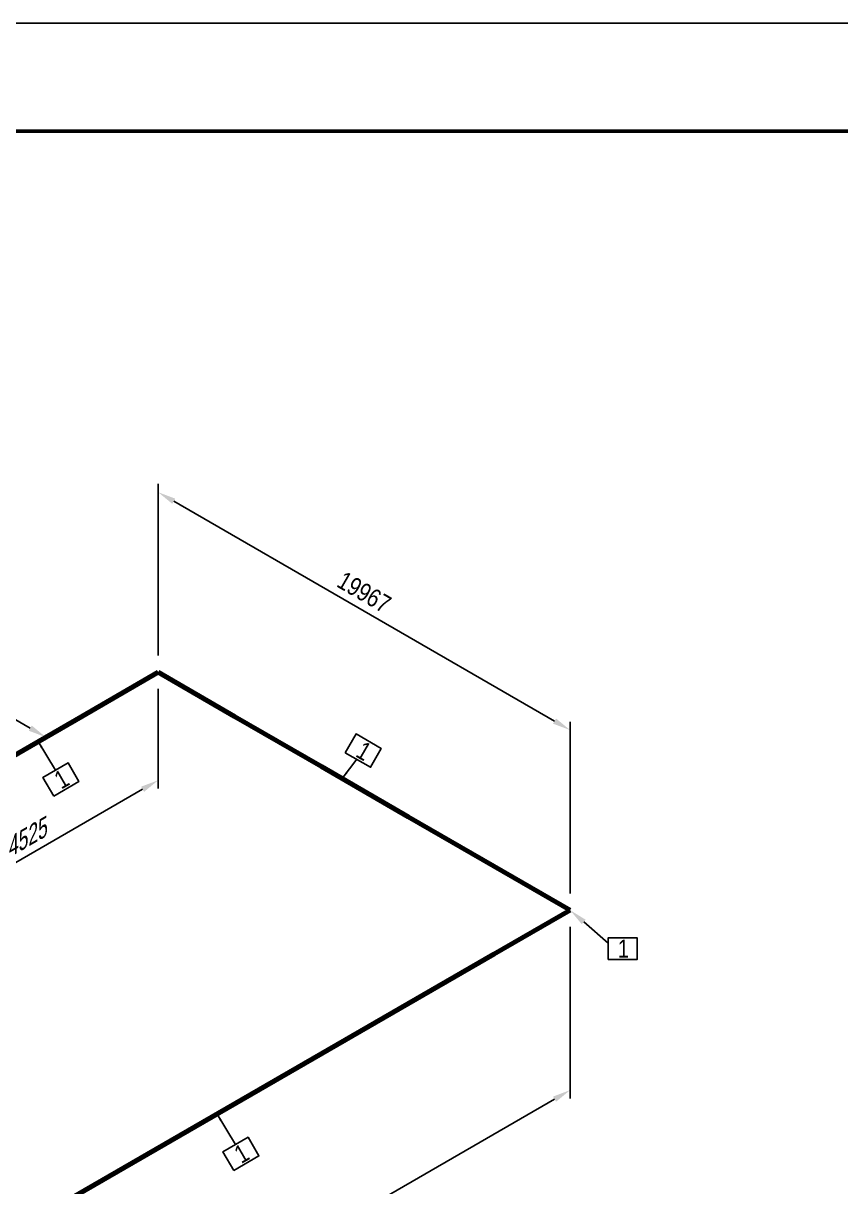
# Model space of a CAD drawing. Header units: millimetres. Extents: x 0 to 594, y 0 to 420.
# Drawn here: x 241.8 to 355.3, y 258.4 to 420 of the extents above; entities that cross this region are included whole.
import ezdxf
from ezdxf import colors
from ezdxf.entities.mleader import LeaderData, LeaderLine
from ezdxf.enums import TextEntityAlignment as Align
from ezdxf.math import Vec2, Vec3

# ---------------------------------------------------------------- set-up
doc = ezdxf.new("R2010")
doc.units = ezdxf.units.MM
doc.header["$LTSCALE"] = 0.25
doc.layers.add('주석', color=7, linetype='Continuous')
doc.layers.add('치수', color=1, linetype='Continuous')
doc.layers.add('파이프', color=3, linetype='Continuous', lineweight=70)
doc.styles.add('AdskIsoAnnotation', font='arial.ttf', dxfattribs={"width": 0.8, "height": 1})
doc.styles.add('AdskIsoMetric', font='arial.ttf', dxfattribs={"width": 0.8, "height": 2.5})
doc.styles.add('AdskIsoMetric-30', font='arial.ttf', dxfattribs={"width": 0.8, "height": 2.5})
doc.styles.add('AdskIsoMetric30', font='arial.ttf', dxfattribs={"width": 0.8, "oblique": 30, "height": 2.5})
doc.styles.get("Standard").update_dxf_attribs({"font": 'arial.ttf'})
doc.dimstyles.new('AdskIsoMetric', dxfattribs={"dimtxt": 2.5, "dimasz": 2.5, "dimexe": 1, "dimexo": 2, "dimgap": 0.8, "dimtad": 1, "dimdec": 0, "dimrnd": 1, "dimzin": 0, "dimdsep": 46, "dimtxsty": 'AdskIsoMetric', "dimcen": 0, "dimclrt": 7, "dimadec": 0, "dimazin": 0, "dimtfac": 1, "dimtdec": 0, "dimtmove": 1, "dimatfit": 3, "dimfxl": 0, "dimfrac": 2, "dimtolj": 1, "dimtzin": 0, "dimarcsym": 0})

# ---------------------------------------------------------------- blocks, each defined once
blk = doc.blocks.new('*D37')
at = {"layer": 'Defpoints', "color": 0}
for p in [(183.94, 356.07), (162.29, 343.57), (223.25, 308.37)]:
    blk.add_point(p, dxfattribs=at)
at = {"layer": '치수', "color": 0, "lineweight": -2}
for p, q in [((164.29, 344.72), (184.94, 356.64)), ((242.74, 322.12), (186.1, 354.82))]:
    blk.add_line(p, q, dxfattribs=at)
at = {"layer": '치수', "color": 0}
for points in [[(186.31, 355.18), (185.89, 354.46), (183.94, 356.07)], [(242.95, 322.48), (242.53, 321.76), (244.9, 320.87)]]:
    blk.add_solid(points, dxfattribs=at)
at = {"layer": '치수', "color": 7, "insert": (220.87, 337.36), "char_height": 2.5, "attachment_point": 5, "rotation": 330, "style": 'AdskIsoMetric30'}
blk.add_mtext('\\A1;6071', dxfattribs=at)
blk = doc.blocks.new('*D38')
at = {"layer": 'Defpoints', "color": 0}
for p in [(260.51, 329.88), (223.25, 308.37), (223.25, 293.37)]:
    blk.add_point(p, dxfattribs=at)
at = {"layer": '치수', "color": 0, "lineweight": -2}
for p, q in [((260.51, 327.57), (260.51, 313.72)), ((258.35, 313.63), (225.42, 294.62)), ((223.25, 306.06), (223.25, 292.21))]:
    blk.add_line(p, q, dxfattribs=at)
at = {"layer": '치수', "color": 0}
for points in [[(258.14, 313.99), (258.55, 313.27), (260.51, 314.88)], [(225.21, 294.98), (225.63, 294.26), (223.25, 293.37)]]:
    blk.add_solid(points, dxfattribs=at)
at = {"layer": '치수', "color": 7, "insert": (241.88, 306.74), "char_height": 2.5, "attachment_point": 5, "rotation": 30, "style": 'AdskIsoMetric30'}
blk.add_mtext('\\A1;4525', dxfattribs=at)
blk = doc.blocks.new('*D39')
at = {"layer": 'Defpoints', "color": 0}
for p in [(260.51, 354.88), (260.51, 329.88), (317.72, 296.85)]:
    blk.add_point(p, dxfattribs=at)
at = {"layer": '치수', "color": 0, "lineweight": -2}
for p, q in [((260.51, 332.19), (260.51, 356.03)), ((315.56, 323.1), (262.68, 353.63)), ((317.72, 299.16), (317.72, 323))]:
    blk.add_line(p, q, dxfattribs=at)
at = {"layer": '치수', "color": 0}
for points in [[(262.88, 353.99), (262.47, 353.27), (260.51, 354.88)], [(315.77, 323.46), (315.35, 322.74), (317.72, 321.85)]]:
    blk.add_solid(points, dxfattribs=at)
at = {"layer": '치수', "color": 7, "insert": (289.12, 340.98), "char_height": 2.5, "attachment_point": 5, "rotation": 330, "style": 'AdskIsoMetric-30'}
blk.add_mtext('\\A1;19967', dxfattribs=at)
blk = doc.blocks.new('*D40')
at = {"layer": 'Defpoints', "color": 0}
for p in [(317.72, 296.85), (317.72, 271.85), (186.26, 220.95)]:
    blk.add_point(p, dxfattribs=at)
at = {"layer": '치수', "color": 0, "lineweight": -2}
for p, q in [((317.72, 294.54), (317.72, 270.69)), ((188.42, 197.2), (315.56, 270.6))]:
    blk.add_line(p, q, dxfattribs=at)
at = {"layer": '치수', "color": 0}
for points in [[(315.35, 270.96), (315.77, 270.24), (317.72, 271.85)], [(188.21, 197.56), (188.63, 196.83), (186.26, 195.95)]]:
    blk.add_solid(points, dxfattribs=at)
at = {"layer": '치수', "color": 7, "insert": (251.99, 236.51), "char_height": 2.5, "attachment_point": 5, "rotation": 30, "style": 'AdskIsoMetric30'}
blk.add_mtext('\\A1;11081', dxfattribs=at)
blk = doc.blocks.new('절곡부-2-Iso2DSkew90')
at = {"color": 0, "linetype": 'ByBlock', "lineweight": -2, "extrusion": (-2.06679e-11, -0.816497, -0.57735)}
for p, q in [((-10.61, 6.12), (0, 0)), ((0, 0), (-10.61, -6.12)), ((0, 0), (0, 0))]:
    blk.add_line(p, q, dxfattribs=at)
blk = doc.blocks.new('절곡부-3-Iso2DSkew90')
at = {"color": 0, "linetype": 'ByBlock', "lineweight": -2, "extrusion": (5.55486e-12, -0.816497, -0.57735)}
for p, q in [((-10.61, -6.12), (0, 0)), ((0, 0), (10.61, -6.12)), ((0, 0), (0, 0))]:
    blk.add_line(p, q, dxfattribs=at)
blk = doc.blocks.new('AnnoRect')
at = {"color": 0, "linetype": 'ByBlock', "lineweight": -2}
blk.add_wipeout([(-0.81, -0.6), (-0.81, 0.6), (0.81, 0.6), (0.81, -0.6)], dxfattribs=at)
blk.add_lwpolyline([(-0.81, -0.6), (-0.81, 0.6), (0.81, 0.6), (0.81, -0.6)], close=True, dxfattribs=at)
at = {"color": 0, "linetype": 'ByBlock', "lineweight": -2, "style": 'AdskIsoAnnotation', "width": 0.8}
blk.add_attdef('XX', text='', height=1, dxfattribs=at).set_placement((0, 0), align=Align.MIDDLE_CENTER)

msp = doc.modelspace()

# ---------------------------------------------------------------- linework, layer by layer
at = {"layer": '파이프'}
for points in [[(233.859, 314.4917), (249.9036, 323.755)], [(271.1168, 323.755), (283.1842, 316.7879)], [(283.1842, 316.7879), (295.2516, 309.8208)], [(295.2516, 309.8208), (307.1161, 302.9708)], [(307.1161, 290.7233), (245.0225, 254.8736)]]:
    msp.add_lwpolyline(points, dxfattribs=at)

# ---------------------------------------------------------------- block references
for name, p in [('절곡부-3-Iso2DSkew90', (260.5102, 329.8788)), ('절곡부-2-Iso2DSkew90', (317.7227, 296.8471))]:
    msp.add_blockref(name, p, dxfattribs=at)

# ---------------------------------------------------------------- dimensions: what is measured, and where the dimension line sits
at = {"layer": '치수'}
for base, p1, p2, angle, text, override, picture, middle in [((183.937, 356.0667), (223.2524, 308.368), (162.2864, 343.5667), 150, '6071', {"dimtad": 0, "dimlfac": 86.231952, "dimtxsty": 'AdskIsoMetric30', "dimse1": 1, "dimse2": 0, "dimsd1": 0, "dimsd2": 0, "dimtmove": 1}, '*D37', (220.8657, 337.3628)), ((260.5102, 354.8788), (317.7227, 296.8471), (260.5102, 329.8788), 150, '19967', {"dimtad": 0, "dimlfac": 302.246441, "dimtxsty": 'AdskIsoMetric-30', "dimse1": 0, "dimse2": 0, "dimsd1": 0, "dimsd2": 0, "dimtmove": 1}, '*D39', (289.1164, 340.9798)), ((223.2524, 293.368), (260.5102, 329.8788), (223.2524, 308.368), 210, '4525', {"dimtad": 0, "dimlfac": 105.179715, "dimtxsty": 'AdskIsoMetric30', "dimse1": 0, "dimse2": 0, "dimsd1": 0, "dimsd2": 0, "dimtmove": 1}, '*D38', (241.8813, 306.7403)), ((317.7227, 271.8471), (186.2567, 220.9451), (317.7227, 296.8471), 30, '11081', {"dimtad": 0, "dimlfac": 72.992386, "dimtxsty": 'AdskIsoMetric30', "dimse1": 1, "dimse2": 0, "dimsd1": 0, "dimsd2": 0, "dimtmove": 1}, '*D40', (251.9897, 236.514))]:
    dim = msp.add_linear_dim(base=base, p1=p1, p2=p2, angle=angle, text=text, dimstyle='AdskIsoMetric', override=override, dxfattribs=at)
    dim.commit()
    dim.dimension.update_dxf_attribs({"geometry": picture, "text_midpoint": middle, "dimtype": 160})

# ---------------------------------------------------------------- leaders
at = {"layer": '주석'}
ml = msp.add_multileader_mtext('Standard', dxfattribs=at)
ml.set_content('')
ml.set_leader_properties()
ml.build(insert=Vec2(0, 0))
ml.multileader.update_dxf_attribs({"dogleg_length": 0, "arrow_head_size": 0})
ctx = ml.context
ctx.base_point, ctx.arrow_head_size = Vec3(246.2292, 316.287), 0
notes = []
notes.append((ctx, [(0, (1, 1, 0), (246.2292, 316.287), (-1, 0), 0, [(0, [(243.8499, 320.26)], 0, [])])]))
ctx.mtext, ml.multileader.dxf.content_type = None, 0
ml = msp.add_multileader_mtext('Standard', dxfattribs=at)
ml.set_content('')
ml.set_leader_properties()
ml.build(insert=Vec2(0, 0))
ml.multileader.update_dxf_attribs({"dogleg_length": 0, "arrow_head_size": 0})
ctx = ml.context
ctx.base_point, ctx.arrow_head_size = Vec3(288.0889, 317.794), 0
notes.append((ctx, [(0, (1, 1, 0), (288.0889, 317.794), (-1, 0), 0, [(0, [(286.0702, 315.1216)], 0, [])])]))
ctx.mtext, ml.multileader.dxf.content_type = None, 0
ml = msp.add_multileader_mtext('Standard', dxfattribs=at)
ml.set_content('')
ml.set_leader_properties()
ml.build(insert=Vec2(0, 0))
ml.multileader.update_dxf_attribs({"dogleg_length": 0, "arrow_head_size": 2.5})
ctx = ml.context
ctx.base_point, ctx.arrow_head_size = Vec3(323, 292.25), 2.5
notes.append((ctx, [(0, (1, 1, 0), (323, 292.25), (-1, 0), 0, [(0, [(317.7227, 296.8471)], 0, [])])]))
ctx.mtext, ml.multileader.dxf.content_type = None, 0
ml = msp.add_multileader_mtext('Standard', dxfattribs=at)
ml.set_content('')
ml.set_leader_properties()
ml.build(insert=Vec2(0, 0))
ml.multileader.update_dxf_attribs({"dogleg_length": 0, "arrow_head_size": 0})
ctx = ml.context
ctx.base_point, ctx.arrow_head_size = Vec3(271.2303, 264.2876), 0
notes.append((ctx, [(0, (1, 1, 0), (271.2303, 264.2876), (-1, 0), 0, [(0, [(268.6895, 268.5377)], 0, [])])]))
ctx.mtext, ml.multileader.dxf.content_type = None, 0
for ctx, leaders in notes:
    for number, flags, end, landing, length, lines in leaders:
        leader = LeaderData()
        leader.index, (leader.has_last_leader_line, leader.has_dogleg_vector, leader.attachment_direction) = number, flags
        leader.last_leader_point, leader.dogleg_vector, leader.dogleg_length = Vec3(end), Vec3(landing), length
        for number, points, colour, breaks in lines:
            line = LeaderLine()
            line.index, line.vertices, line.color, line.breaks = number, Vec3.list(points), colors.encode_raw_color(colour), breaks
            leader.lines.append(line)
        ctx.leaders.append(leader)

# ---------------------------------------------------------------- next in the draw order: block references
ref = msp.add_blockref('AnnoRect', (289, 319), dxfattribs=dict(at, xscale=2.500000000000001, yscale=2.500000000000001, zscale=2.500000000000001, rotation=329.9999999981242))
ref.add_attrib('XX_001', '1', (287.79, 318.2493), dxfattribs={"layer": '0', "color": 0, "linetype": 'ByBlock', "lineweight": -2, "height": 2.5, "rotation": 330, "style": 'AdskIsoAnnotation', "width": 0.8})
ref = msp.add_blockref('AnnoRect', (247, 315), dxfattribs=dict(at, xscale=2.5, yscale=2.5, zscale=2.5, rotation=30.00000000180802))
ref.add_attrib('XX_001', '1', (247.0451, 313.5767), dxfattribs={"layer": '0', "color": 0, "linetype": 'ByBlock', "lineweight": -2, "height": 2.5, "rotation": 30, "style": 'AdskIsoAnnotation', "width": 0.8})
ref = msp.add_blockref('AnnoRect', (325.0238, 291.5), dxfattribs=dict(at, xscale=2.5, yscale=2.5, zscale=2.5))
ref.add_attrib('XX_001', '1', (324.3512, 290.2449), dxfattribs={"layer": '0', "color": 0, "linetype": 'ByBlock', "lineweight": -2, "height": 2.5, "style": 'AdskIsoAnnotation', "width": 0.8})
ref = msp.add_blockref('AnnoRect', (272, 263), dxfattribs=dict(at, xscale=2.5, yscale=2.5, zscale=2.5, rotation=29.99999999940783))
ref.add_attrib('XX_001', '1', (272.0451, 261.5767), dxfattribs={"layer": '0', "color": 0, "linetype": 'ByBlock', "lineweight": -2, "height": 2.5, "rotation": 30, "style": 'AdskIsoAnnotation', "width": 0.8})

# ---------------------------------------------------------------- next in the draw order: linework, layer by layer
msp.add_lwpolyline([(0, 0), (594, 0), (594, 420), (0, 420)], close=True)
at = {"const_width": 0.5}
msp.add_lwpolyline([(15, 15), (579, 15), (579, 405), (15, 405)], close=True, dxfattribs=at)

doc.saveas('drawing.dxf')
